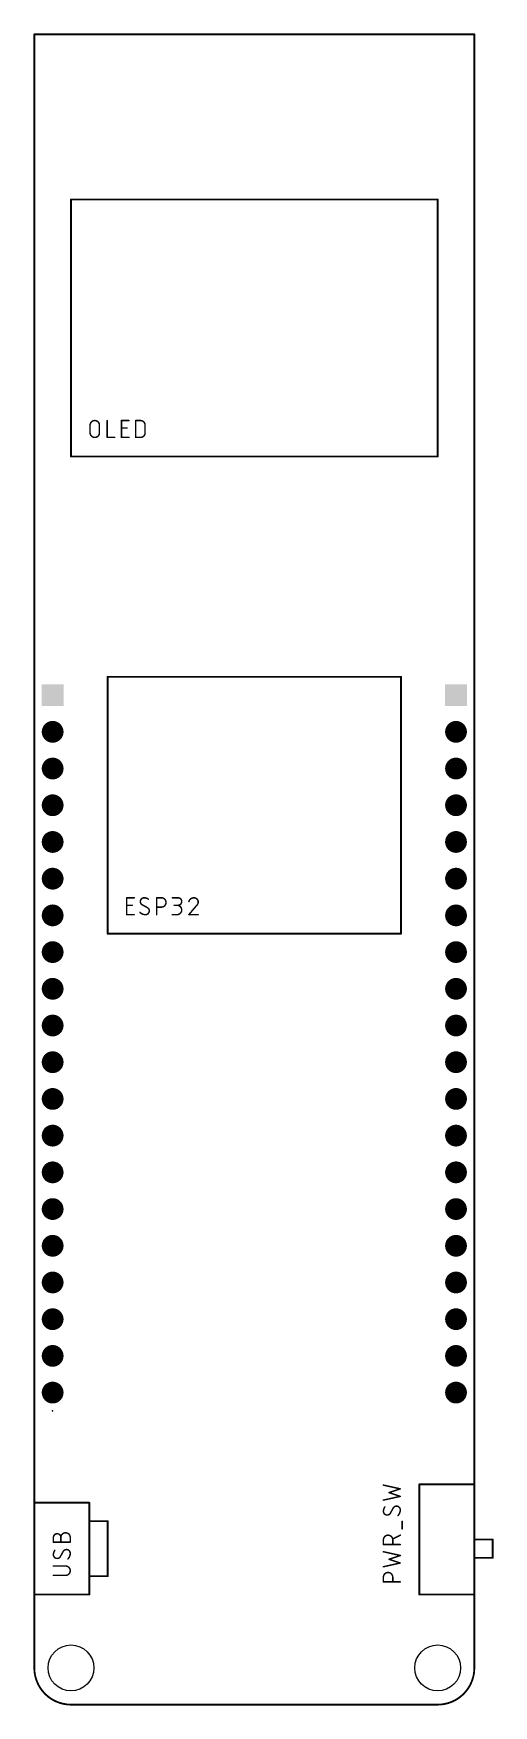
# Model space of a CAD drawing. Extents: x 33 to 65, y -14 to 102.
import ezdxf

# ---------------------------------------------------------------- set-up
doc = ezdxf.new("R2010")
doc.units = 0
for name, color, linetype in [('17', 94, 'CONTINUOUS'), ('20', 30, 'CONTINUOUS'), ('21', 250, 'CONTINUOUS'), ('23', 178, 'CONTINUOUS')]:
    doc.layers.add(name, color=color, linetype=linetype)

# ---------------------------------------------------------------- blocks, each defined once
blk = doc.blocks.new('ROUNDP')
at = {"const_width": 0.5}
blk.add_lwpolyline([(0, -0.25, 1), (0, 0.25, 1), (0, -0.25)], format="xyb", dxfattribs=at)
blk = doc.blocks.new('SQUAREP')
blk.add_solid([(-0.5, -0.5), (0.5, -0.5), (-0.5, 0.5), (0.5, 0.5)])

msp = doc.modelspace()

# ---------------------------------------------------------------- linework, layer by layer
at = {"layer": '20'}
for centre in [(35.56, -11.43), (60.96, -11.43)]:
    msp.add_circle(centre, 1.5875, dxfattribs=at)
at = {"layer": '21'}
for points, const_width in [([(33.02, 101.6318, 1), (33.02, 101.5683)], 0.0635), ([(33.0518, 101.6, 1), (32.9883, 101.6)], 0.0635), ([(63.5318, 101.6, 1), (63.4682, 101.6)], 0.0635), ([(63.5, 101.5683, 1), (63.5, 101.6318)], 0.0635), ([(35.5918, 90.17, 1), (35.5282, 90.17)], 0.0635), ([(35.56, 90.2018, 1), (35.56, 90.1382)], 0.0635), ([(60.9918, 90.17, 1), (60.9282, 90.17)], 0.0635), ([(60.96, 90.1382, 1), (60.96, 90.2018)], 0.0635), ([(37.5299, 74.5546, 1), (36.8808, 74.5546)], 0.1016), ([(36.9062, 74.5546, 1), (36.8554, 74.5546)], 0.0508), ([(36.8554, 74.5546, 1), (36.9062, 74.5546)], 0.0508), ([(36.8808, 74.0354, 1), (37.5299, 74.0354)], 0.1016), ([(36.9062, 74.0354, 1), (36.8554, 74.0354)], 0.0508), ([(36.8554, 74.0354, 1), (36.9062, 74.0354)], 0.0508), ([(37.5553, 74.5546, 1), (37.5045, 74.5546)], 0.0508), ([(37.5045, 74.5546, 1), (37.5553, 74.5546)], 0.0508), ([(37.5553, 74.0354, 1), (37.5045, 74.0354)], 0.0508), ([(37.5045, 74.0354, 1), (37.5553, 74.0354)], 0.0508), ([(38.0896, 74.8792, 1), (38.0388, 74.8792)], 0.0508), ([(39.0802, 74.8792, 1), (39.0294, 74.8792)], 0.0508), ([(39.0548, 74.9046, 1), (39.0548, 74.8538)], 0.0508), ([(39.0548, 74.3853, 1), (39.0548, 74.3345)], 0.0508), ([(39.4442, 74.3345, 1), (39.4442, 74.3853)], 0.0508), ([(39.574, 74.8538, 1), (39.574, 74.9046)], 0.0508), ([(40.0685, 74.8792, 1), (40.0177, 74.8792)], 0.0508), ([(40.0431, 74.9046, 1), (40.0431, 74.8538)], 0.0508), ([(40.6922, 74.5546, 0.4142), (40.3677, 74.8792)], 0.1016), ([(40.3677, 74.9046, 1), (40.3677, 74.8538)], 0.0508), ([(40.3677, 73.7108, 0.4142), (40.6922, 74.0354)], 0.1016), ([(40.3677, 74.8538, 1), (40.3677, 74.9046)], 0.0508), ([(40.7176, 74.5546, 1), (40.6668, 74.5546)], 0.0508), ([(40.6668, 74.5546, 1), (40.7176, 74.5546)], 0.0508), ([(40.7176, 74.0354, 1), (40.6668, 74.0354)], 0.0508), ([(40.6668, 74.0354, 1), (40.7176, 74.0354)], 0.0508), ([(38.0642, 73.7362, 1), (38.0642, 73.6854)], 0.0508), ([(38.0388, 73.7108, 1), (38.0896, 73.7108)], 0.0508), ([(38.5834, 73.6854, 1), (38.5834, 73.7362)], 0.0508), ([(39.0548, 73.7362, 1), (39.0548, 73.6854)], 0.0508), ([(39.0294, 73.7108, 1), (39.0802, 73.7108)], 0.0508), ([(39.574, 73.6854, 1), (39.574, 73.7362)], 0.0508), ([(40.0431, 73.7362, 1), (40.0431, 73.6854)], 0.0508), ([(40.0177, 73.7108, 1), (40.0685, 73.7108)], 0.0508), ([(40.3677, 73.7362, 1), (40.3676, 73.6854)], 0.0508), ([(40.3677, 73.6854, 1), (40.3677, 73.7362)], 0.0508), ([(35.56, 72.4218, 1), (35.56, 72.3582)], 0.0635), ([(35.5282, 72.39, 1), (35.5918, 72.39)], 0.0635), ([(60.9282, 72.39, 1), (60.9918, 72.39)], 0.0635), ([(60.96, 72.3582, 1), (60.96, 72.4218)], 0.0635), ([(38.1318, 57.15, 1), (38.0682, 57.15)], 0.0635), ([(38.1, 57.1818, 1), (38.1, 57.1183)], 0.0635), ([(58.4518, 57.15, 1), (58.3882, 57.15)], 0.0635), ([(58.42, 57.1183, 1), (58.42, 57.1818)], 0.0635), ([(39.4462, 41.8592, 1), (39.3954, 41.8592)], 0.0508), ([(39.4208, 41.8846, 1), (39.4208, 41.8338)], 0.0508), ([(39.9401, 41.8338, 1), (39.9401, 41.8846)], 0.0508), ([(40.625, 41.8592, 0.4142), (40.3654, 41.5996)], 0.1016), ([(40.9171, 41.7618, 0.1623), (40.625, 41.8592)], 0.1016), ([(40.625, 41.8846, 1), (40.625, 41.8338)], 0.0508), ([(40.625, 41.8338, 1), (40.625, 41.8846)], 0.0508), ([(40.9019, 41.7415, 1), (40.9324, 41.7822)], 0.0508), ([(41.5183, 41.8592, 1), (41.4675, 41.8592)], 0.0508), ([(41.4929, 41.8846, 1), (41.4929, 41.8338)], 0.0508), ([(41.8174, 41.2101, 1), (41.8174, 41.8592)], 0.1016), ([(41.8174, 41.8846, 1), (41.8174, 41.8338)], 0.0508), ([(41.8174, 41.8338, 1), (41.8174, 41.8846)], 0.0508), ([(42.5808, 41.8846, 1), (42.5808, 41.8338)], 0.0508), ([(42.9703, 41.3399, 1), (42.9703, 41.8592)], 0.1016), ([(42.9703, 41.8846, 1), (42.9703, 41.8338)], 0.0508), ([(42.9703, 41.8338, 1), (42.9703, 41.8846)], 0.0508), ([(44.0808, 41.8592, 0.3252), (43.7238, 41.5996)], 0.1016), ([(44.3729, 41.5671, 0.4142), (44.0808, 41.8592)], 0.1016), ([(44.0808, 41.8846, 1), (44.0808, 41.8338)], 0.0508), ([(44.0808, 41.8338, 1), (44.0808, 41.8846)], 0.0508), ([(39.4208, 41.3653, 1), (39.4208, 41.3145)], 0.0508), ([(39.4208, 40.7162, 1), (39.4208, 40.6654)], 0.0508), ([(39.3954, 40.6908, 1), (39.4462, 40.6908)], 0.0508), ([(39.8103, 41.3145, 1), (39.8103, 41.3653)], 0.0508), ([(39.9401, 40.6654, 1), (39.9401, 40.7162)], 0.0508), ([(40.3329, 40.8531, 0.2), (40.7224, 40.6908)], 0.1016), ([(40.351, 40.871, 1), (40.3149, 40.8352)], 0.0508), ([(40.3654, 41.5996, 0.2656), (40.4952, 41.3724)], 0.1016), ([(40.3908, 41.5996, 1), (40.34, 41.5996)], 0.0508), ([(40.34, 41.5996, 1), (40.3908, 41.5996)], 0.0508), ([(40.5074, 41.3947, 1), (40.4831, 41.3501)], 0.0508), ([(40.4823, 41.3505, 1), (40.5081, 41.3942)], 0.0508), ([(40.7224, 40.6908, 0.4142), (40.9821, 40.9504)], 0.1016), ([(40.7224, 40.7162, 1), (40.7224, 40.6654)], 0.0508), ([(40.7224, 40.6654, 1), (40.7224, 40.7162)], 0.0508), ([(40.9821, 40.9504, 0.2656), (40.8522, 41.1776)], 0.1016), ([(40.8651, 41.1995, 1), (40.8393, 41.1557)], 0.0508), ([(40.8401, 41.1553, 1), (40.8644, 41.1999)], 0.0508), ([(41.0074, 40.9504, 1), (40.9567, 40.9504)], 0.0508), ([(40.9567, 40.9504, 1), (41.0074, 40.9504)], 0.0508), ([(41.4929, 41.2355, 1), (41.4929, 41.1847)], 0.0508), ([(41.4675, 40.6908, 1), (41.5183, 40.6908)], 0.0508), ([(41.8174, 41.2355, 1), (41.8174, 41.1847)], 0.0508), ([(41.8174, 41.1847, 1), (41.8174, 41.2355)], 0.0508), ([(42.5808, 40.7162, 1), (42.5808, 40.6654)], 0.0508), ([(42.7107, 41.3653, 1), (42.7107, 41.3145)], 0.0508), ([(42.9054, 40.6908, 1), (42.9054, 41.3399)], 0.1016), ([(42.9054, 41.3653, 1), (42.9054, 41.3145)], 0.0508), ([(42.9054, 40.7162, 1), (42.9054, 40.6654)], 0.0508), ([(42.9054, 40.6654, 1), (42.9054, 40.7162)], 0.0508), ([(42.9703, 41.3653, 1), (42.9703, 41.3145)], 0.0508), ([(42.9703, 41.3145, 1), (42.9703, 41.3653)], 0.0508), ([(43.7238, 40.7162, 1), (43.7238, 40.6654)], 0.0508), ([(43.7045, 40.7073, 1), (43.7432, 40.6743)], 0.0508), ([(43.6997, 41.6074, 1), (43.748, 41.5917)], 0.0508), ([(44.2756, 41.3399, 0.2053), (44.3729, 41.5671)], 0.1016), ([(44.2581, 41.3583, 1), (44.2931, 41.3215)], 0.0508), ([(44.2949, 41.3235, 1), (44.2562, 41.3564)], 0.0508), ([(44.3983, 41.5671, 1), (44.3475, 41.5671)], 0.0508), ([(44.3475, 41.5671, 1), (44.3983, 41.5671)], 0.0508), ([(44.3729, 40.6654, 1), (44.3729, 40.7162)], 0.0508), ([(38.0682, 39.37, 1), (38.1318, 39.37)], 0.0635), ([(38.1, 39.4018, 1), (38.1, 39.3383)], 0.0635), ([(58.3882, 39.37, 1), (58.4518, 39.37)], 0.0635), ([(58.42, 39.3383, 1), (58.42, 39.4018)], 0.0635), ([(57.2063, 1.244, 1), (57.1953, 1.1944)], 0.0508), ([(59.69, 1.3017, 1), (59.69, 1.2383)], 0.0635), ([(59.7218, 1.27, 1), (59.6583, 1.27)], 0.0635), ([(63.5318, 1.27, 1), (63.4682, 1.27)], 0.0635), ([(63.4682, 1.27, 1), (63.5318, 1.27)], 0.0635), ([(63.5, 1.2383, 1), (63.5, 1.3017)], 0.0635), ([(33.0518, 0, 1), (32.9883, 0)], 0.0635), ([(33.02, 0.0318, 1), (33.02, -0.0318)], 0.0635), ([(32.9883, 0, 1), (33.0518, 0)], 0.0635), ([(36.8618, 0, 1), (36.7982, 0)], 0.0635), ([(36.83, -0.0318, 1), (36.83, 0.0318)], 0.0635), ([(57.1953, 0.2054, 1), (57.2063, 0.1558)], 0.0508), ([(57.5983, 0.724, 1), (57.5822, 0.6758)], 0.0508), ([(57.5822, 0.724, 1), (57.5983, 0.6758)], 0.0508), ([(58.3772, 0.9355, 1), (58.3612, 0.9837)], 0.0508), ([(58.3612, 0.4162, 1), (58.3772, 0.4644)], 0.0508), ([(58.3637, 0.9348, 1), (58.3747, 0.9844)], 0.0508), ([(58.3747, 0.4155, 1), (58.3637, 0.4651)], 0.0508), ([(57.2982, -0.2977, 0.1623), (57.2008, -0.5898)], 0.1016), ([(57.2008, -0.5898, 0.4142), (57.4604, -0.8495)], 0.1016), ([(57.2262, -0.5898, 1), (57.1754, -0.5898)], 0.0508), ([(57.1754, -0.5898, 1), (57.2262, -0.5898)], 0.0508), ([(57.3185, -0.313, 1), (57.2778, -0.2825)], 0.0508), ([(57.4604, -0.8495, 0.2656), (57.6876, -0.7197)], 0.1016), ([(57.4604, -0.8241, 1), (57.4604, -0.8749)], 0.0508), ([(57.4604, -0.8749, 1), (57.4604, -0.8241)], 0.0508), ([(57.6653, -0.7075, 1), (57.7099, -0.7318)], 0.0508), ([(57.7095, -0.7326, 1), (57.6658, -0.7068)], 0.0508), ([(58.1096, -0.2328, 0.2656), (57.8824, -0.3627)], 0.1016), ([(57.8605, -0.3498, 1), (57.9043, -0.3755)], 0.0508), ([(57.9047, -0.3748, 1), (57.8601, -0.3505)], 0.0508), ([(58.3692, -0.4925, 0.4142), (58.1096, -0.2328)], 0.1016), ([(58.1096, -0.2074, 1), (58.1096, -0.2582)], 0.0508), ([(58.1096, -0.2582, 1), (58.1096, -0.2074)], 0.0508), ([(58.2069, -0.8819, 0.2), (58.3692, -0.4925)], 0.1016), ([(58.189, -0.8639, 1), (58.2248, -0.9)], 0.0508), ([(58.3946, -0.4925, 1), (58.3438, -0.4925)], 0.0508), ([(58.3438, -0.4925, 1), (58.3946, -0.4925)], 0.0508), ([(34.8601, -2.4017, 1), (34.3408, -2.4017)], 0.1016), ([(35.5092, -2.4017, 1), (34.8601, -2.4017)], 0.1016), ([(36.8618, -1.27, 1), (36.7982, -1.27)], 0.0635), ([(36.7982, -1.27, 1), (36.8618, -1.27)], 0.0635), ([(36.83, -1.2383, 1), (36.83, -1.3017)], 0.0635), ([(38.1318, -1.27, 1), (38.0682, -1.27)], 0.0635), ([(38.1, -1.3017, 1), (38.1, -1.2383)], 0.0635), ([(57.8499, -2.5693, 1), (57.2008, -2.5693)], 0.1016), ([(58.3806, -2.2675, 1), (58.3578, -2.222)], 0.0508), ([(58.5244, -1.2883, 1), (58.4736, -1.2883)], 0.0508), ([(58.4736, -1.8076, 1), (58.5244, -1.8076)], 0.0508), ([(34.3662, -2.4017, 1), (34.3154, -2.4017)], 0.0508), ([(34.3154, -2.4017, 1), (34.3662, -2.4017)], 0.0508), ([(34.3408, -2.7009, 1), (34.3408, -2.7517)], 0.0508), ([(34.3154, -2.7263, 1), (34.3662, -2.7263)], 0.0508), ([(34.4382, -3.302, 0.1623), (34.3408, -3.5941)], 0.1016), ([(34.4585, -3.3172, 1), (34.4178, -3.2868)], 0.0508), ([(34.8855, -2.4017, 1), (34.8347, -2.4017)], 0.0508), ([(34.8347, -2.4017, 1), (34.8855, -2.4017)], 0.0508), ([(34.8347, -2.4017, 1), (34.8855, -2.4017)], 0.0508), ([(34.8347, -2.7263, 1), (34.8855, -2.7263)], 0.0508), ([(35.2496, -3.2371, 0.2656), (35.0224, -3.3669)], 0.1016), ([(35.0005, -3.354, 1), (35.0443, -3.3798)], 0.0508), ([(35.0447, -3.3791, 1), (35.0001, -3.3548)], 0.0508), ([(35.5092, -3.4967, 0.4142), (35.2496, -3.2371)], 0.1016), ([(35.2496, -3.2117, 1), (35.2496, -3.2625)], 0.0508), ([(35.2496, -3.2625, 1), (35.2496, -3.2117)], 0.0508), ([(35.3469, -3.8862, 0.2), (35.5092, -3.4967)], 0.1016), ([(35.5346, -2.4017, 1), (35.4838, -2.4017)], 0.0508), ([(35.4838, -2.4017, 1), (35.5346, -2.4017)], 0.0508), ([(35.4838, -2.7263, 1), (35.5346, -2.7263)], 0.0508), ([(35.5346, -3.4967, 1), (35.4838, -3.4967)], 0.0508), ([(35.5092, -2.7517, 1), (35.5092, -2.7009)], 0.0508), ([(57.2262, -2.5693, 1), (57.1754, -2.5693)], 0.0508), ([(57.1754, -2.5693, 1), (57.2262, -2.5693)], 0.0508), ([(57.2008, -2.8685, 1), (57.2008, -2.9193)], 0.0508), ([(57.1754, -2.8939, 1), (57.2262, -2.8939)], 0.0508), ([(57.2063, -3.3661, 1), (57.1953, -3.4157)], 0.0508), ([(57.8753, -2.5693, 1), (57.8245, -2.5693)], 0.0508), ([(57.8245, -2.5693, 1), (57.8753, -2.5693)], 0.0508), ([(57.8245, -2.8939, 1), (57.8753, -2.8939)], 0.0508), ([(57.8386, -2.4817, 1), (57.8613, -2.5271)], 0.0508), ([(58.3692, -2.9193, 1), (58.3692, -2.8685)], 0.0508), ([(63.5, -2.5082, 1), (63.5, -2.5718)], 0.0635), ([(63.5318, -2.54, 1), (63.4682, -2.54)], 0.0635), ([(63.4682, -2.54, 1), (63.5318, -2.54)], 0.0635), ([(64.8017, -2.54, 1), (64.7382, -2.54)], 0.0635), ([(64.77, -2.5718, 1), (64.77, -2.5082)], 0.0635), ([(34.3408, -3.5941, 0.4142), (34.6004, -3.8538)], 0.1016), ([(34.3662, -3.5941, 1), (34.3154, -3.5941)], 0.0508), ([(34.3154, -3.5941, 1), (34.3662, -3.5941)], 0.0508), ([(34.3408, -4.3547, 1), (34.3408, -4.4055)], 0.0508), ([(34.6004, -3.8538, 0.2656), (34.8276, -3.7239)], 0.1016), ([(34.6004, -3.8284, 1), (34.6004, -3.8791)], 0.0508), ([(34.6004, -3.8792, 1), (34.6004, -3.8284)], 0.0508), ([(34.8053, -3.7118, 1), (34.8499, -3.7361)], 0.0508), ([(34.8495, -3.7368, 1), (34.8058, -3.711)], 0.0508), ([(35.1846, -5.0292, 1), (35.1846, -4.3801)], 0.1016), ([(35.1846, -4.3547, 1), (35.1846, -4.4055)], 0.0508), ([(35.1846, -4.4055, 1), (35.1846, -4.3547)], 0.0508), ([(35.329, -3.8682, 1), (35.3648, -3.9042)], 0.0508), ([(35.4838, -3.4967, 1), (35.5346, -3.4967)], 0.0508), ([(57.1953, -4.4047, 1), (57.2063, -4.4543)], 0.0508), ([(57.5983, -3.8861, 1), (57.5822, -3.9343)], 0.0508), ([(57.5822, -3.8861, 1), (57.5983, -3.9343)], 0.0508), ([(58.3772, -3.6746, 1), (58.3612, -3.6264)], 0.0508), ([(58.3612, -4.1939, 1), (58.3772, -4.1457)], 0.0508), ([(58.3637, -3.6753, 1), (58.3747, -3.6257)], 0.0508), ([(58.3747, -4.1946, 1), (58.3637, -4.145)], 0.0508), ([(63.5, -3.7782, 1), (63.5, -3.8418)], 0.0635), ([(63.5318, -3.81, 1), (63.4682, -3.81)], 0.0635), ([(63.4682, -3.81, 1), (63.5318, -3.81)], 0.0635), ([(64.7382, -3.81, 1), (64.8017, -3.81)], 0.0635), ([(64.77, -3.8418, 1), (64.77, -3.7782)], 0.0635), ([(34.3408, -5.0038, 1), (34.3408, -5.0546)], 0.0508), ([(35.1846, -5.0038, 1), (35.1846, -5.0546)], 0.0508), ([(35.1846, -5.0546, 1), (35.1846, -5.0038)], 0.0508), ([(36.8618, -5.08, 1), (36.7982, -5.08)], 0.0635), ([(36.7982, -5.08, 1), (36.8618, -5.08)], 0.0635), ([(36.83, -5.0483, 1), (36.83, -5.1117)], 0.0635), ([(38.0682, -5.08, 1), (38.1318, -5.08)], 0.0635), ([(38.1, -5.1117, 1), (38.1, -5.0483)], 0.0635), ([(57.8499, -5.1505, 1), (57.2008, -5.1505)], 0.1016), ([(57.2262, -5.1505, 1), (57.1754, -5.1505)], 0.0508), ([(57.1754, -5.1505, 1), (57.2262, -5.1505)], 0.0508), ([(57.2008, -5.4497, 1), (57.2008, -5.5005)], 0.0508), ([(57.1754, -5.4751, 1), (57.2262, -5.4751)], 0.0508), ([(57.8753, -5.1505, 1), (57.8245, -5.1505)], 0.0508), ([(57.8245, -5.1505, 1), (57.8753, -5.1505)], 0.0508), ([(57.8245, -5.4751, 1), (57.8753, -5.4751)], 0.0508), ([(58.3692, -5.5005, 1), (58.3692, -5.4497)], 0.0508), ([(33.0518, -6.35, 1), (32.9883, -6.35)], 0.0635), ([(33.02, -6.3183, 1), (33.02, -6.3818)], 0.0635), ([(32.9883, -6.35, 1), (33.0518, -6.35)], 0.0635), ([(36.7982, -6.35, 1), (36.8618, -6.35)], 0.0635), ([(36.83, -6.3818, 1), (36.83, -6.3183)], 0.0635), ([(59.69, -6.3183, 1), (59.69, -6.3818)], 0.0635), ([(59.6583, -6.35, 1), (59.7218, -6.35)], 0.0635), ([(63.5318, -6.35, 1), (63.4682, -6.35)], 0.0635), ([(63.4682, -6.35, 1), (63.5318, -6.35)], 0.0635), ([(63.5, -6.3818, 1), (63.5, -6.3183)], 0.0635), ([(33.02, -11.43, 0.4142), (35.56, -13.97)], 0.127), ([(33.0518, -11.43, 1), (32.9883, -11.43)], 0.0635), ([(32.9883, -11.43, 1), (33.0518, -11.43)], 0.0635), ([(60.96, -13.97, 0.4142), (63.5, -11.43)], 0.127), ([(63.5318, -11.43, 1), (63.4682, -11.43)], 0.0635), ([(63.4682, -11.43, 1), (63.5318, -11.43)], 0.0635), ([(35.56, -13.9383, 1), (35.56, -14.0018)], 0.0635), ([(35.56, -14.0018, 1), (35.56, -13.9383)], 0.0635), ([(60.96, -13.9383, 1), (60.96, -14.0018)], 0.0635), ([(60.96, -14.0018, 1), (60.96, -13.9383)], 0.0635)]:
    msp.add_lwpolyline(points, format="xyb", dxfattribs=dict(at, const_width=const_width))
for points, const_width in [([(63.5, 101.6), (33.02, 101.6)], 0.127), ([(33.02, 101.6), (33.02, 0)], 0.127), ([(63.5, 1.27), (63.5, 101.6)], 0.127), ([(35.56, 90.17), (35.56, 72.39)], 0.127), ([(60.96, 90.17), (35.56, 90.17)], 0.127), ([(60.96, 72.39), (60.96, 90.17)], 0.127), ([(36.8808, 74.0354), (36.8808, 74.5546)], 0.1016), ([(37.5299, 74.5546), (37.5299, 74.0354)], 0.1016), ([(38.0642, 74.8792), (38.0642, 73.7108)], 0.1016), ([(39.0548, 73.7108), (39.0548, 74.8792)], 0.1016), ([(39.0548, 74.8792), (39.574, 74.8792)], 0.1016), ([(39.0548, 74.3599), (39.4442, 74.3599)], 0.1016), ([(40.0431, 73.7108), (40.0431, 74.8792)], 0.1016), ([(40.0431, 74.8792), (40.3677, 74.8792)], 0.1016), ([(40.6922, 74.5546), (40.6922, 74.0354)], 0.1016), ([(38.0642, 73.7108), (38.5834, 73.7108)], 0.1016), ([(39.574, 73.7108), (39.0548, 73.7108)], 0.1016), ([(40.3677, 73.7108), (40.0431, 73.7108)], 0.1016), ([(35.56, 72.39), (60.96, 72.39)], 0.127), ([(38.1, 57.15), (38.1, 39.37)], 0.127), ([(58.42, 57.15), (38.1, 57.15)], 0.127), ([(58.42, 39.37), (58.42, 57.15)], 0.127), ([(39.4208, 40.6908), (39.4208, 41.8592)], 0.1016), ([(39.4208, 41.8592), (39.9401, 41.8592)], 0.1016), ([(41.4929, 40.6908), (41.4929, 41.8592)], 0.1016), ([(41.4929, 41.8592), (41.8174, 41.8592)], 0.1016), ([(42.5808, 41.8592), (42.9703, 41.8592)], 0.1016), ([(39.4208, 41.3399), (39.8103, 41.3399)], 0.1016), ([(39.9401, 40.6908), (39.4208, 40.6908)], 0.1016), ([(40.8522, 41.1776), (40.4952, 41.3724)], 0.1016), ([(41.8174, 41.2101), (41.4929, 41.2101)], 0.1016), ([(42.5808, 40.6908), (42.9054, 40.6908)], 0.1016), ([(42.9703, 41.3399), (42.7107, 41.3399)], 0.1016), ([(44.2756, 41.3399), (43.7238, 40.6908)], 0.1016), ([(43.7238, 40.6908), (44.3729, 40.6908)], 0.1016), ([(38.1, 39.37), (58.42, 39.37)], 0.127), ([(58.3692, 0.9596), (57.2008, 1.2192)], 0.1016), ([(63.5, 1.27), (59.69, 1.27)], 0.127), ([(59.69, 1.27), (59.69, -6.35)], 0.127), ([(63.5, -2.54), (63.5, 1.27)], 0.127), ([(33.02, 0), (33.02, -6.35)], 0.127), ([(33.02, 0), (36.83, 0)], 0.127), ([(36.83, 0), (36.83, -1.27)], 0.127), ([(57.2008, 0.1806), (58.3692, 0.4403)], 0.1016), ([(57.5903, 0.6999), (58.3692, 0.9596)], 0.1016), ([(58.3692, 0.4403), (57.5903, 0.6999)], 0.1016), ([(57.8824, -0.3627), (57.6876, -0.7197)], 0.1016), ([(36.83, -1.27), (36.83, -5.08)], 0.127), ([(36.83, -1.27), (38.1, -1.27)], 0.127), ([(38.1, -1.27), (38.1, -5.08)], 0.127), ([(58.3692, -2.2448), (57.8499, -2.5044)], 0.1016), ([(58.499, -1.8076), (58.499, -1.2883)], 0.1016), ([(34.3408, -2.7263), (34.3408, -2.4017)], 0.1016), ([(35.5092, -2.7263), (34.3408, -2.7263)], 0.1016), ([(35.0224, -3.3669), (34.8276, -3.7239)], 0.1016), ([(34.8601, -2.7263), (34.8601, -2.4017)], 0.1016), ([(35.5092, -2.4017), (35.5092, -2.7263)], 0.1016), ([(57.2008, -2.8939), (57.2008, -2.5693)], 0.1016), ([(58.3692, -2.8939), (57.2008, -2.8939)], 0.1016), ([(58.3692, -3.6505), (57.2008, -3.3909)], 0.1016), ([(57.8499, -2.5693), (57.8499, -2.8939)], 0.1016), ([(63.5, -3.81), (63.5, -2.54)], 0.127), ([(64.77, -2.54), (63.5, -2.54)], 0.127), ([(64.77, -3.81), (64.77, -2.54)], 0.127), ([(35.1846, -4.3801), (34.3408, -4.3801)], 0.1016), ([(57.2008, -4.4295), (58.3692, -4.1698)], 0.1016), ([(57.5903, -3.9102), (58.3692, -3.6505)], 0.1016), ([(58.3692, -4.1698), (57.5903, -3.9102)], 0.1016), ([(63.5, -6.35), (63.5, -3.81)], 0.127), ([(63.5, -3.81), (64.77, -3.81)], 0.127), ([(34.3408, -5.0292), (35.1846, -5.0292)], 0.1016), ([(36.83, -5.08), (36.83, -6.35)], 0.127), ([(38.1, -5.08), (36.83, -5.08)], 0.127), ([(57.2008, -5.4751), (57.2008, -5.1505)], 0.1016), ([(58.3692, -5.4751), (57.2008, -5.4751)], 0.1016), ([(57.8499, -5.1505), (57.8499, -5.4751)], 0.1016), ([(33.02, -6.35), (33.02, -11.43)], 0.127), ([(36.83, -6.35), (33.02, -6.35)], 0.127), ([(59.69, -6.35), (63.5, -6.35)], 0.127), ([(63.5, -11.43), (63.5, -6.35)], 0.127), ([(35.56, -13.97), (60.96, -13.97)], 0.127)]:
    msp.add_lwpolyline(points, dxfattribs=dict(at, const_width=const_width))
at = {"layer": '23'}
msp.add_point((34.29, 6.35), dxfattribs=at)

# ---------------------------------------------------------------- block references
at = {"layer": '17', "xscale": 1.508, "yscale": 1.508}
for name, p in [('SQUAREP', (34.29, 55.88)), ('SQUAREP', (34.29, 55.88)), ('SQUAREP', (62.23, 55.88)), ('SQUAREP', (62.23, 55.88)), ('ROUNDP', (34.29, 53.34)), ('ROUNDP', (34.29, 53.34)), ('ROUNDP', (62.23, 53.34)), ('ROUNDP', (62.23, 53.34)), ('ROUNDP', (34.29, 50.8)), ('ROUNDP', (34.29, 50.8)), ('ROUNDP', (62.23, 50.8)), ('ROUNDP', (62.23, 50.8)), ('ROUNDP', (34.29, 48.26)), ('ROUNDP', (34.29, 48.26)), ('ROUNDP', (62.23, 48.26)), ('ROUNDP', (62.23, 48.26)), ('ROUNDP', (34.29, 45.72)), ('ROUNDP', (34.29, 45.72)), ('ROUNDP', (62.23, 45.72)), ('ROUNDP', (62.23, 45.72)), ('ROUNDP', (34.29, 43.18)), ('ROUNDP', (34.29, 43.18)), ('ROUNDP', (62.23, 43.18)), ('ROUNDP', (62.23, 43.18)), ('ROUNDP', (34.29, 40.64)), ('ROUNDP', (34.29, 40.64)), ('ROUNDP', (62.23, 40.64)), ('ROUNDP', (62.23, 40.64)), ('ROUNDP', (34.29, 38.1)), ('ROUNDP', (34.29, 38.1)), ('ROUNDP', (62.23, 38.1)), ('ROUNDP', (62.23, 38.1)), ('ROUNDP', (34.29, 35.56)), ('ROUNDP', (34.29, 35.56)), ('ROUNDP', (62.23, 35.56)), ('ROUNDP', (62.23, 35.56)), ('ROUNDP', (34.29, 33.02)), ('ROUNDP', (34.29, 33.02)), ('ROUNDP', (62.23, 33.02)), ('ROUNDP', (62.23, 33.02)), ('ROUNDP', (34.29, 30.48)), ('ROUNDP', (34.29, 30.48)), ('ROUNDP', (62.23, 30.48)), ('ROUNDP', (62.23, 30.48)), ('ROUNDP', (34.29, 27.94)), ('ROUNDP', (34.29, 27.94)), ('ROUNDP', (62.23, 27.94)), ('ROUNDP', (62.23, 27.94)), ('ROUNDP', (34.29, 25.4)), ('ROUNDP', (34.29, 25.4)), ('ROUNDP', (62.23, 25.4)), ('ROUNDP', (62.23, 25.4)), ('ROUNDP', (34.29, 22.86)), ('ROUNDP', (34.29, 22.86)), ('ROUNDP', (62.23, 22.86)), ('ROUNDP', (62.23, 22.86)), ('ROUNDP', (34.29, 20.32)), ('ROUNDP', (34.29, 20.32)), ('ROUNDP', (62.23, 20.32)), ('ROUNDP', (62.23, 20.32)), ('ROUNDP', (34.29, 17.78)), ('ROUNDP', (34.29, 17.78)), ('ROUNDP', (62.23, 17.78)), ('ROUNDP', (62.23, 17.78)), ('ROUNDP', (34.29, 15.24)), ('ROUNDP', (34.29, 15.24)), ('ROUNDP', (62.23, 15.24)), ('ROUNDP', (62.23, 15.24)), ('ROUNDP', (34.29, 12.7)), ('ROUNDP', (34.29, 12.7)), ('ROUNDP', (62.23, 12.7)), ('ROUNDP', (62.23, 12.7)), ('ROUNDP', (34.29, 10.16)), ('ROUNDP', (34.29, 10.16)), ('ROUNDP', (62.23, 10.16)), ('ROUNDP', (62.23, 10.16)), ('ROUNDP', (34.29, 7.62)), ('ROUNDP', (34.29, 7.62)), ('ROUNDP', (62.23, 7.62)), ('ROUNDP', (62.23, 7.62))]:
    msp.add_blockref(name, p, dxfattribs=at)

doc.saveas('drawing.dxf')
